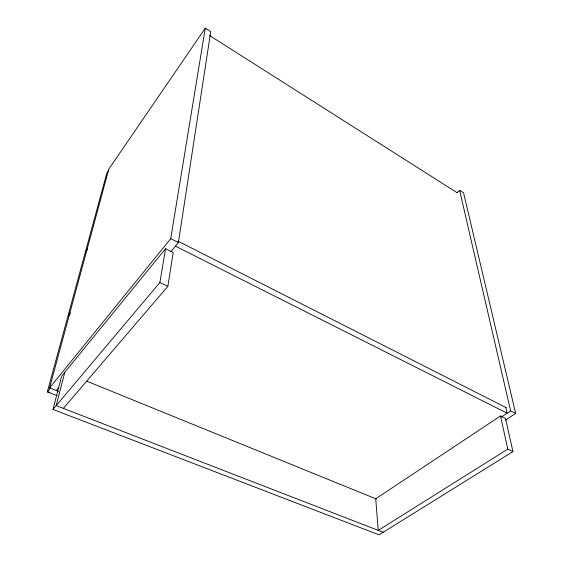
<?xml version="1.0" encoding="UTF-8"?>
<svg xmlns="http://www.w3.org/2000/svg" width="563" height="563" viewBox="0 0 563 563"><rect width="100%" height="100%" fill="white"/><g stroke="black" fill="none" stroke-linecap="round" stroke-linejoin="round"><path stroke-width="0.84" d="M170.976 251.555L178.387 242.569L210.731 31.619L205.284 28.15L108.793 169.132L49.579 387.865L58.51 391.398M63.352 408.393L167.837 286.342L173.193 252.47L165.585 248.67L61.677 376.091L52.985 409.421L379.033 534.85L512.949 451.617L505.518 418.464L500.507 415.958L375.739 498.769L378.237 530.367L507.777 449.14L512.949 451.617M49.579 387.865L170.709 238.677L205.284 28.15M52.985 409.421L159.871 282.527L165.585 248.67M64.808 372.249L56.194 405.613L383.171 532.281M108.926 170.033L106.843 173.08L85.407 251.879L87.659 248.776M87.019 250.085L85.224 252.569L67.961 316.04L70.326 312.937M70.108 313.739L67.743 316.849L47.348 391.841L57.152 395.69M50.332 388.167L47.348 391.841L49.945 392.27M56.363 390.546L58.594 387.837M457.022 192.722L459.612 190.343L463.581 192.87L515.652 413.411L505.398 420.146M501.267 417.07L510.634 410.87L515.652 413.411M86.779 381.186L376.464 499.064M159.871 282.527L167.837 286.342M175.445 246.13L507.122 413.193L505.82 407.457M170.709 238.677L178.387 242.569M177.922 241.133L506.2 407.647M209.366 35.385L457.121 192.722M459.612 190.343L510.634 410.87M500.507 415.958L507.777 449.14"/></g></svg>
